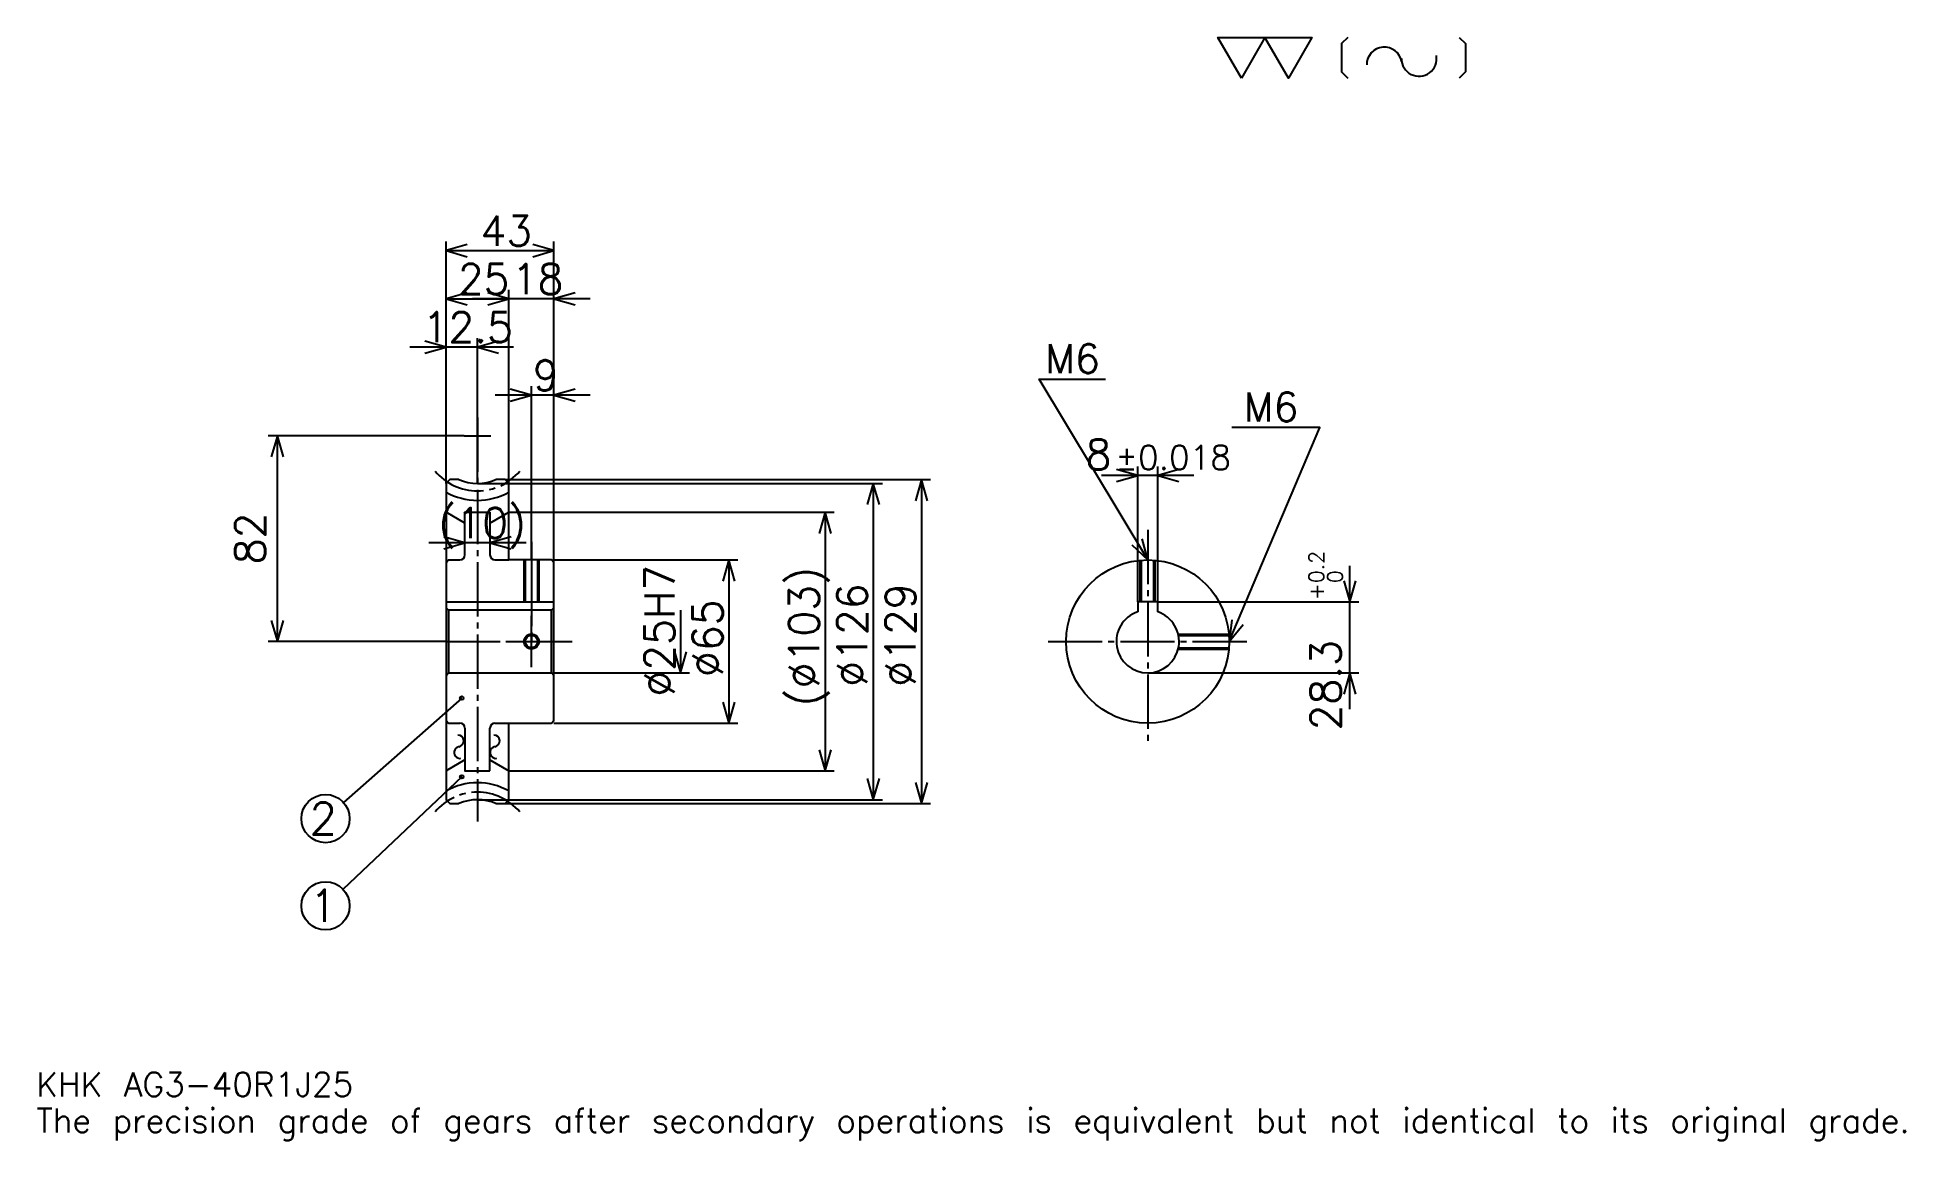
# Model space of a CAD drawing. Extents: x 24 to 769, y 9 to 448.
import ezdxf

# ---------------------------------------------------------------- set-up
doc = ezdxf.new("R2010")
doc.units = 0
doc.linetypes.add('DASHDOT', pattern=[28.8, 21.6, -2.4, 2.4, -2.4])
doc.layers.get('0').update_dxf_attribs({"linetype": 'CONTINUOUS'})
doc.layers.add('DASHDOT', color=6, linetype='DASHDOT')
doc.styles.add('KANJI', font='TXT', dxfattribs={"bigfont": 'BIGFONT'})

msp = doc.modelspace()

# ---------------------------------------------------------------- linework, layer by layer
at = {"color": 5}
for p, q in [((187.199982, 272.075012), (187.199982, 366.875)), ((230.199982, 272.075012), (230.199982, 366.875)), ((187.199982, 363.274994), (230.199982, 363.274994)), ((187.199982, 344.075012), (212.199982, 344.075012)), ((244.599976, 344.075012), (197.799988, 344.075012)), ((212.199982, 272.075012), (212.199982, 347.674988)), ((199.699982, 289.575012), (199.699982, 328.475006)), ((214.099976, 324.875), (172.799988, 324.875)), ((244.599976, 305.674988), (206.799988, 305.674988)), ((221.199982, 272.075012), (221.199982, 309.274994)), ((194.399979, 289.575012), (116.399986, 289.575012)), ((119.999985, 207.574997), (119.999985, 289.575012)), ((199.699982, 270.575012), (199.699982, 289.575012)), ((462.699982, 223.375), (462.699982, 277.274994)), ((470.699982, 223.375), (470.699982, 277.274994)), ((187.199982, 270.575012), (187.199982, 272.075012)), ((199.699982, 270.575012), (230.199982, 270.575012)), ((210.699982, 272.075012), (230.199982, 272.075012)), ((212.199982, 270.575012), (212.199982, 272.075012)), ((221.199982, 240.074997), (221.199982, 272.075012)), ((221.199982, 240.074997), (221.199982, 272.075012)), ((230.199982, 272.075012), (380.199982, 272.075012)), ((230.199982, 239.074997), (230.199982, 272.075012)), ((230.199982, 270.575012), (361, 270.575012)), ((357.399963, 270.575012), (357.399963, 144.574997)), ((376.599976, 272.075012), (376.599976, 143.074997)), ((485.099976, 273.674988), (448.299988, 273.674988)), ((212.199982, 259.075012), (230.199982, 259.075012)), ((230.199982, 259.075012), (341.799988, 259.075012)), ((338.199982, 259.075012), (338.199982, 156.074997)), ((219.099976, 246.875), (180.299988, 246.875)), ((230.199982, 240.074997), (303.399963, 240.074997)), ((299.799988, 240.074997), (299.799988, 175.074997)), ((547.199951, 180.675003), (547.199951, 237.774994)), ((470.699982, 223.375), (550.799988, 223.375)), ((280.599976, 220.074997), (280.599976, 195.074997)), ((187.199982, 207.574997), (116.399986, 207.574997)), ((230.199982, 195.074997), (284.199982, 195.074997)), ((466.699982, 195.074997), (550.799988, 195.074997)), ((193.449982, 185.074997), (146.389709, 143.436432)), ((230.199982, 175.074997), (303.399963, 175.074997)), ((193.449982, 153.699997), (146.170395, 108.92601)), ((212.199982, 156.074997), (230.199982, 156.074997)), ((230.199982, 156.074997), (341.799988, 156.074997)), ((199.699982, 144.574997), (230.199982, 144.574997)), ((210.699982, 143.074997), (230.199982, 143.074997)), ((230.199982, 144.574997), (361, 144.574997)), ((230.199982, 143.074997), (380.199982, 143.074997))]:
    msp.add_line(p, q, dxfattribs=at)
at = {"color": 4}
for p, q in [((194.699982, 254.744873), (187.199982, 259.075012)), ((204.699982, 254.744873), (212.199982, 259.075012)), ((204.699982, 259.075012), (204.699982, 242.074997)), ((206.699982, 240.074997), (212.199982, 240.074997)), ((187.199982, 223.375), (230.199982, 223.375)), ((230.199982, 221.074997), (229.199982, 220.074997)), ((187.199982, 194.074997), (188.199982, 195.074997)), ((230.199982, 194.074997), (229.199982, 195.074997)), ((204.699982, 156.074997), (204.699982, 173.074997)), ((206.699982, 175.074997), (212.199982, 175.074997)), ((194.699982, 160.405121), (187.199982, 156.074997)), ((204.699982, 160.405121), (212.199982, 156.074997))]:
    msp.add_line(p, q, dxfattribs=at)
at = {"color": 7}
for points in [[(504, 432), (494.640015, 448.223999), (532.080017, 448.223999), (522.719971, 432), (513.359985, 448.223999), (504, 432)], [(546.432007, 448.223999), (543.935974, 445.727997), (543.935974, 434.496002), (546.432007, 432)], [(590.736023, 448.223999), (593.231995, 445.727997), (593.231995, 434.496002), (590.736023, 432)]]:
    msp.add_lwpolyline(points, dxfattribs=at)
at = {"color": 5}
for points in [[(195.599976, 365.674988), (187.199982, 363.274994), (195.599976, 360.875)], [(221.799988, 360.875), (230.199982, 363.274994), (221.799988, 365.674988)], [(195.599976, 346.474976), (187.199982, 344.075012), (195.599976, 341.674988)], [(203.799988, 341.674988), (212.199982, 344.075012), (203.799988, 346.474976)], [(203.799988, 341.674988), (212.199982, 344.075012), (203.799988, 346.474976)], [(238.599976, 346.474976), (230.199982, 344.075012), (238.599976, 341.674988)], [(178.799988, 322.475006), (187.199982, 324.875), (178.799988, 327.274994)], [(208.099976, 327.274994), (199.699982, 324.875), (208.099976, 322.475006)], [(212.799988, 303.274994), (221.199982, 305.674988), (212.799988, 308.075012)], [(238.599976, 308.075012), (230.199982, 305.674988), (238.599976, 303.274994)], [(466.699982, 240.074997), (423.5, 312.075012), (449.899994, 312.075012)], [(499.199982, 207.574997), (535.199951, 292.875), (500.159973, 292.875)], [(122.399986, 281.174988), (119.999985, 289.575012), (117.599983, 281.174988)], [(454.299988, 271.274994), (462.699982, 273.674988), (454.299988, 276.075012)], [(479.099976, 276.075012), (470.699982, 273.674988), (479.099976, 271.274994)], [(359.799988, 262.174988), (357.399963, 270.575012), (355, 262.174988)], [(378.999969, 263.674988), (376.599976, 272.075012), (374.199982, 263.674988)], [(340.599976, 250.674988), (338.199982, 259.075012), (335.799988, 250.674988)], [(186.299988, 244.474991), (194.699982, 246.875), (186.299988, 249.274994)], [(213.099976, 249.274994), (204.699982, 246.875), (213.099976, 244.474991)], [(460.320221, 246.043152), (466.699982, 240.074997), (464.436188, 248.512726)], [(302.199982, 231.675003), (299.799988, 240.074997), (297.399963, 231.675003)], [(544.799988, 231.774994), (547.199951, 223.375), (549.599976, 231.774994)], [(117.599983, 215.974991), (119.999985, 207.574997), (122.399986, 215.974991)], [(500.255005, 216.247192), (499.199982, 207.574997), (504.677307, 214.380814)], [(278.199982, 203.474991), (280.599976, 195.074997), (283, 203.474991)], [(549.599976, 186.675003), (547.199951, 195.074997), (544.799988, 186.675003)], [(297.399963, 183.474991), (299.799988, 175.074997), (302.199982, 183.474991)], [(335.799988, 164.475006), (338.199982, 156.074997), (340.599976, 164.475006)], [(355, 152.975006), (357.399963, 144.574997), (359.799988, 152.975006)], [(374.199982, 151.475006), (376.599976, 143.074997), (378.999969, 151.475006)]]:
    msp.add_lwpolyline(points, dxfattribs=at)
at = {"color": 4}
for points in [[(192.300659, 272.075012), (188.699982, 272.075012), (187.199982, 270.575012), (187.199982, 194.074997)], [(207.099304, 143.074997), (210.699982, 143.074997), (212.199982, 144.574997), (212.199982, 175.074997), (229.199982, 175.074997), (230.199982, 176.074997), (230.199982, 239.074997), (229.199982, 240.074997), (212.199982, 240.074997), (212.199982, 270.575012), (210.699982, 272.075012), (207.099304, 272.075012)], [(194.699982, 242.074997), (194.699982, 259.075012), (204.699982, 259.075012)], [(187.199982, 239.074997), (188.199982, 240.074997), (192.699982, 240.074997)], [(218.199982, 240.074997), (218.199982, 223.375)], [(218.73999, 240.074997), (218.73999, 223.375)], [(223.659973, 240.074997), (223.659973, 223.375)], [(224.199982, 240.074997), (224.199982, 223.375)], [(463.699982, 223.375), (463.699982, 239.936234)], [(464.23999, 223.375), (464.23999, 239.981766)], [(469.159973, 223.375), (469.159973, 239.981766)], [(469.699982, 223.375), (469.699982, 239.936234)], [(470.699982, 219.417709), (470.699982, 223.375), (462.699982, 223.375), (462.699982, 219.417709)], [(187.199982, 221.074997), (188.199982, 220.074997), (188.199982, 195.074997), (229.199982, 195.074997), (229.199982, 220.074997), (188.199982, 220.074997)], [(478.834656, 210.574997), (499.061218, 210.574997)], [(478.955536, 210.035004), (499.10675, 210.035004)], [(478.834656, 204.574997), (499.061218, 204.574997)], [(478.955536, 205.11499), (499.10675, 205.11499)], [(187.199982, 194.074997), (187.199982, 144.574997), (188.699982, 143.074997), (192.300659, 143.074997)], [(187.199982, 176.074997), (188.199982, 175.074997), (192.699982, 175.074997)], [(194.699982, 173.074997), (194.699982, 156.074997), (204.699982, 156.074997)]]:
    msp.add_lwpolyline(points, dxfattribs=at)
for centre, radius in [((466.699982, 207.574997), 32.5), ((221.199982, 207.574997), 2.46)]:
    msp.add_circle(centre, radius, dxfattribs=at)
at = {"color": 7}
msp.add_circle((221.199982, 207.574997), 3, dxfattribs=at)
at = {"color": 5}
for centre, radius in [((193.449982, 185.074997), 0.72), ((193.449982, 153.699997), 0.72), ((139.199982, 137.074997), 9.6), ((139.199982, 102.324997), 9.6)]:
    msp.add_circle(centre, radius, dxfattribs=at)
at = {"color": 7}
for centre, radius, start, end in [((560.940002, 437.332977), 7.02, 10, 180), ((574.766724, 439.770996), 7.02, 180, 10), ((192.742325, 163.376099), 2.34, 90, 280), ((191.929642, 167.985001), 2.34, 280, 90), ((207.062317, 163.376099), 2.34, 90, 280), ((206.249649, 167.985001), 2.34, 280, 90)]:
    msp.add_arc(centre, radius, start, end, dxfattribs=at)
at = {"color": 4}
for centre, radius, start, end in [((199.699982, 289.575012), 19, 247.080457927, 292.919542073), ((199.699982, 289.575012), 25.75, 240.95890009, 299.04109991), ((192.699982, 242.074997), 2, 270, 0), ((206.699982, 242.074997), 2, 180, 270), ((466.699982, 207.574997), 12.5, 108.662925185, 71.337074815), ((192.699982, 173.074997), 2, 0, 90), ((206.699982, 173.074997), 2, 90, 180), ((199.699982, 125.574997), 25.75, 60.95890009, 119.04109991), ((199.699982, 125.574997), 19, 67.080457927, 112.919542073)]:
    msp.add_arc(centre, radius, start, end, dxfattribs=at)
at = {"layer": 'DASHDOT', "color": 7}
for p, q in [((199.699982, 296.774994), (199.699982, 135.875)), ((194.399979, 289.575012), (204.999985, 289.575012)), ((466.699982, 252.074997), (466.699982, 167.875)), ((221.199982, 240.074997), (221.199982, 207.574997)), ((187.199982, 207.574997), (237.399979, 207.574997)), ((427, 207.574997), (506.399994, 207.574997))]:
    msp.add_line(p, q, dxfattribs=at)
for points in [[(221.199982, 247.274994), (221.199982, 216.174988)], [(221.199982, 197.375), (221.199982, 217.774994)], [(210.999985, 207.574997), (231.399979, 207.574997)]]:
    msp.add_lwpolyline(points, dxfattribs=at)
for centre, start, end in [((199.699982, 289.575012), 219.999998481, 320.000001519), ((199.699982, 125.574997), 39.999998481, 140.000001519)]:
    msp.add_arc(centre, 22, start, end, dxfattribs=at)

# ---------------------------------------------------------------- texts
at = {"color": 7, "style": 'KANJI'}
for s, height, p in [('43', 12, (200.899979, 365.195007)), ('25', 12, (191.899979, 345.994995)), ('18', 12, (213.399979, 345.994995)), ('12.5', 12, (177.849976, 326.794983)), ('M6', 11.52, (425.899963, 314.475006)), ('9', 12, (221.799988, 307.595001)), ('M6', 11.52, (504.959961, 295.274994)), ('8', 12, (441.929626, 276.075012)), ('%%p0.018', 9.6, (453.808136, 276.075012)), ('(10)', 12, (184.099976, 248.794998)), ('2', 12.8, (132.799988, 130.674988)), ('1', 12.8, (132.799988, 95.924995)), ('KHK AG3-40R1J25', 9.6, (24, 26.4)), ('The precision grade of gears after secondary operations is equivalent but not identical to its original grade.', 9.6, (24, 12))]:
    msp.add_text(s, height=height, dxfattribs=at).set_placement(p)
for s, height, p in [('82', 12, (115.199982, 238.375)), ('0.2', 6, (536.880005, 230.839447)), ('%%c25H7', 12, (278.199982, 185.674988)), ('(%%c103)', 12, (335.799988, 181.774994)), ('0', 6, (544.319946, 230.839447)), ('%%c126', 12, (355, 189.574997)), ('%%c129', 12, (374.199982, 189.574997)), ('+', 6, (536.880005, 224.119446)), ('%%c65', 12, (297.399963, 193.475006)), ('28.3', 12, (543.599976, 172.178696))]:
    msp.add_text(s, height=height, rotation=90, dxfattribs=at).set_placement(p)

doc.saveas('drawing.dxf')
